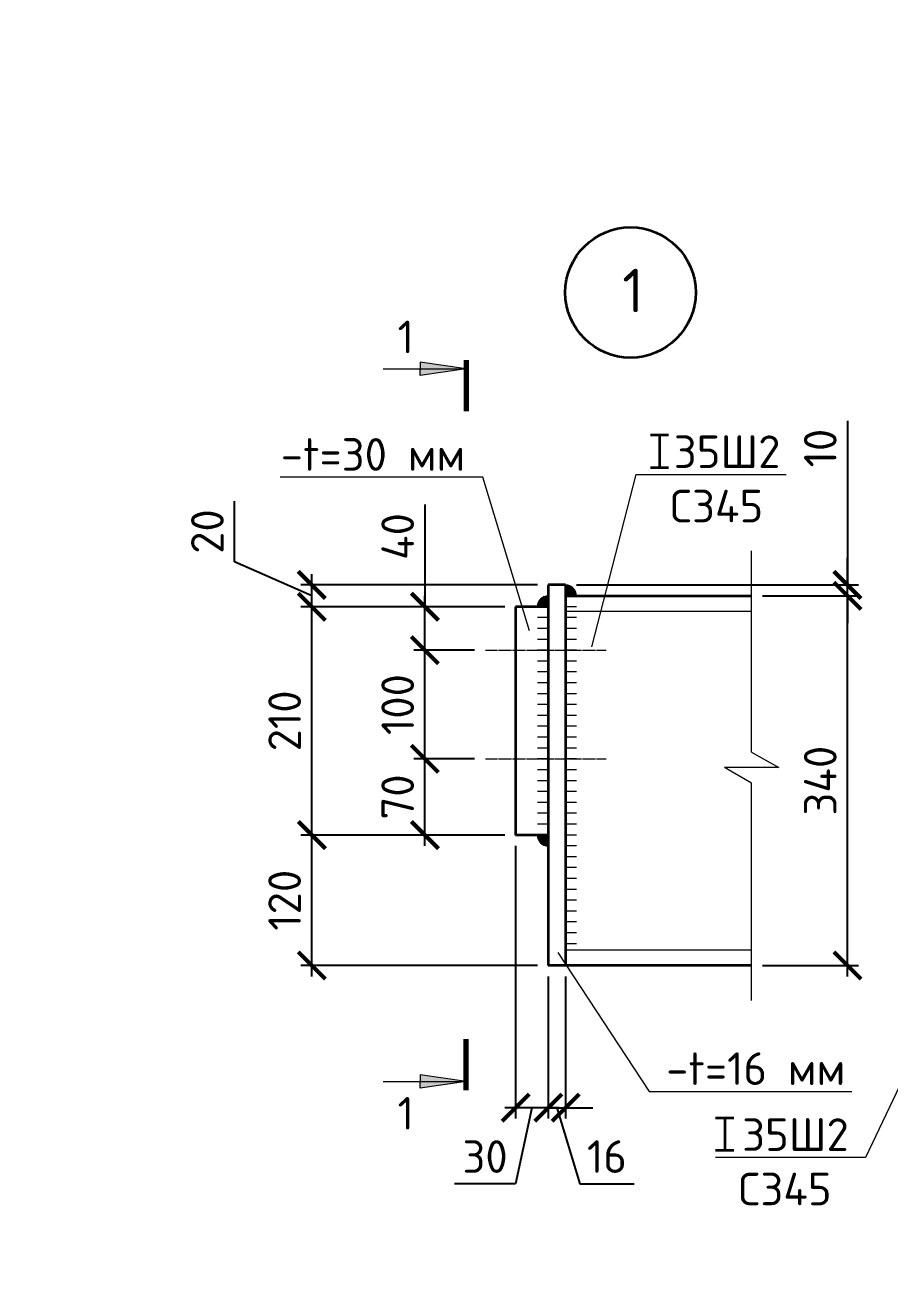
# Model space of a CAD drawing. Header units: millimetres. Extents: x -25910 to 49740, y -35080 to 0.
# Drawn here: x 15618 to 16413, y -12511 to -11366 of the extents above; entities that cross this region are included whole.
import ezdxf
from ezdxf import colors
from ezdxf.entities.mleader import LeaderData, LeaderLine
from ezdxf.math import Vec2, Vec3

# ---------------------------------------------------------------- set-up
doc = ezdxf.new("R2010")
doc.units = ezdxf.units.MM
doc.linetypes.add('JIS_08_11', pattern=[12.8, 11, -0.6, 0.6, -0.6])
for name, color, linetype, lineweight in [('НАДПИСИ', 11, 'Continuous', 13), ('ОСЕВАЯ', 50, 'JIS_08_11', 13), ('ОСНОВНАЯ', 213, 'Continuous', 35)]:
    doc.layers.add(name, color=color, linetype=linetype, lineweight=lineweight)
doc.styles.add('_ОСК', font='isocpeur.ttf', dxfattribs={"height": 3})
doc.styles.add('ОСК', font='isocpeur.ttf')
doc.dimstyles.new('_ОСК', dxfattribs={"dimscale": 25, "dimtxt": 3, "dimasz": 2.5, "dimexe": 1, "dimexo": 1, "dimgap": 1, "dimtad": 3, "dimdec": 0, "dimzin": 1, "dimdsep": 46, "dimtxsty": '_ОСК', "dimblk": 'ARCHTICK', "dimcen": 2, "dimdle": 1, "dimclrt": 256, "dimadec": 0, "dimazin": 0, "dimtfac": 1, "dimtdec": 0, "dimtmove": 1, "dimatfit": 3, "dimfxl": 1, "dimtvp": 2.25, "dimtfill": 1, "dimtolj": 1, "dimtzin": 1, "dimarcsym": 0})

# ---------------------------------------------------------------- blocks, each defined once
blk = doc.blocks.new('_None')
blk = doc.blocks.new('A$C6A7E4B16')
at = {"layer": 'ОСНОВНАЯ'}
for p, q in [((0, 30), (16.7, 30)), ((8.4, 30), (8.4, 0)), ((0, 0), (16.7, 0))]:
    blk.add_line(p, q, dxfattribs=at)
blk = doc.blocks.new('_ArchTick')
at = {"color": 0, "linetype": 'ByBlock', "const_width": 0.15}
blk.add_lwpolyline([(-0.5, -0.5), (0.5, 0.5)], dxfattribs=at)
blk = doc.blocks.new('*D480')
at = {"layer": 'Defpoints', "color": 0, "transparency": 16777216}
for p in [(16069.8, -12110.8), (16099.8, -12230.8), (16069.8, -12361.6)]:
    blk.add_point(p, dxfattribs=at)
at = {"layer": 'НАДПИСИ', "color": 0, "lineweight": -2, "transparency": 16777216}
for p, q in [((16069.8, -12120.8), (16069.8, -12371.6)), ((16099.8, -12240.8), (16099.8, -12371.6)), ((16109.8, -12361.6), (16059.8, -12361.6)), ((16084.8, -12361.6), (16069.7, -12431.6)), ((16069.7, -12431.6), (16013.7, -12431.6))]:
    blk.add_line(p, q, dxfattribs=at)
at = {"layer": 'НАДПИСИ', "color": 0, "lineweight": -2, "transparency": 16777216, "xscale": 25, "yscale": 25, "zscale": 25, "rotation": 180}
blk.add_blockref('_ArchTick', (16069.8, -12361.6), dxfattribs=at)
at = {"layer": 'НАДПИСИ', "color": 0, "lineweight": -2, "transparency": 16777216, "xscale": 25, "yscale": 25, "zscale": 25}
blk.add_blockref('_ArchTick', (16099.8, -12361.6), dxfattribs=at)
at = {"layer": 'НАДПИСИ', "transparency": 16777216, "insert": (16041.7, -12406.6), "char_height": 30, "attachment_point": 5, "style": '_ОСК', "bg_fill": 3, "box_fill_scale": 1.1, "bg_fill_color": 256, "bg_fill_true_color": 13158600, "bg_fill_transparency": 0}
blk.add_mtext('\\A1;30', dxfattribs=at)
blk = doc.blocks.new('*D481')
at = {"layer": 'Defpoints', "color": 0, "transparency": 16777216}
for p in [(16099.8, -12230.8), (16115.8, -12230.8), (16115.8, -12361.6)]:
    blk.add_point(p, dxfattribs=at)
at = {"layer": 'НАДПИСИ', "color": 0, "lineweight": -2, "transparency": 16777216}
for p, q in [((16099.8, -12240.8), (16099.8, -12371.6)), ((16115.8, -12240.8), (16115.8, -12371.6)), ((16099.8, -12361.6), (16074.8, -12361.6)), ((16099.8, -12361.6), (16115.8, -12361.6)), ((16099.8, -12361.6), (16115.8, -12361.6)), ((16107.8, -12361.6), (16128.8, -12431.6)), ((16115.8, -12361.6), (16140.8, -12361.6)), ((16128.8, -12431.6), (16178.8, -12431.6))]:
    blk.add_line(p, q, dxfattribs=at)
at = {"layer": 'НАДПИСИ', "color": 0, "lineweight": -2, "transparency": 16777216, "xscale": 25, "yscale": 25, "zscale": 25}
blk.add_blockref('_ArchTick', (16099.8, -12361.6), dxfattribs=at)
at = {"layer": 'НАДПИСИ', "color": 0, "lineweight": -2, "transparency": 16777216, "xscale": 25, "yscale": 25, "zscale": 25, "rotation": 180}
blk.add_blockref('_ArchTick', (16115.8, -12361.6), dxfattribs=at)
at = {"layer": 'НАДПИСИ', "transparency": 16777216, "insert": (16153.8, -12406.6), "char_height": 30, "attachment_point": 5, "style": '_ОСК', "bg_fill": 3, "box_fill_scale": 1.1, "bg_fill_color": 256, "bg_fill_true_color": 13158600, "bg_fill_transparency": 0}
blk.add_mtext('\\A1;16', dxfattribs=at)
blk = doc.blocks.new('*D482')
at = {"layer": 'Defpoints', "color": 0, "transparency": 16777216}
for p in [(16286.9, -11890.8), (16375.1, -11890.8), (16286.9, -12230.8)]:
    blk.add_point(p, dxfattribs=at)
at = {"layer": 'НАДПИСИ', "color": 0, "lineweight": -2, "transparency": 16777216}
for p, q in [((16375.1, -12240.8), (16375.1, -11880.8)), ((16296.9, -11890.8), (16385.1, -11890.8)), ((16296.9, -12230.8), (16385.1, -12230.8))]:
    blk.add_line(p, q, dxfattribs=at)
at = {"layer": 'НАДПИСИ', "color": 0, "lineweight": -2, "transparency": 16777216, "xscale": 25, "yscale": 25, "zscale": 25}
for p, rotation in [((16375.1, -11890.8), 90), ((16375.1, -12230.8), 270)]:
    blk.add_blockref('_ArchTick', p, dxfattribs=dict(at, rotation=rotation))
at = {"layer": 'НАДПИСИ', "transparency": 16777216, "insert": (16350.1, -12060.8), "char_height": 30, "attachment_point": 5, "rotation": 90, "style": '_ОСК', "bg_fill": 3, "box_fill_scale": 1.1, "bg_fill_color": 256, "bg_fill_true_color": 13158600, "bg_fill_transparency": 0}
blk.add_mtext('\\A1;340', dxfattribs=at)
blk = doc.blocks.new('*D483')
at = {"layer": 'Defpoints', "color": 0, "transparency": 16777216}
for p in [(16115.8, -11880.8), (16375.1, -11880.8), (16375.1, -11890.8)]:
    blk.add_point(p, dxfattribs=at)
at = {"layer": 'НАДПИСИ', "color": 0, "lineweight": -2, "transparency": 16777216}
for p, q in [((16375.1, -11729.9), (16375.1, -11880.8)), ((16375.1, -11880.8), (16375.1, -11855.8)), ((16125.8, -11880.8), (16385.1, -11880.8)), ((16375.1, -11890.8), (16375.1, -11880.8)), ((16375.1, -11890.8), (16375.1, -11880.8)), ((16375.1, -11890.8), (16375.1, -11915.8))]:
    blk.add_line(p, q, dxfattribs=at)
at = {"layer": 'НАДПИСИ', "color": 0, "lineweight": -2, "transparency": 16777216, "xscale": 25, "yscale": 25, "zscale": 25}
for p, rotation in [((16375.1, -11880.8), 270), ((16375.1, -11890.8), 90)]:
    blk.add_blockref('_ArchTick', p, dxfattribs=dict(at, rotation=rotation))
at = {"layer": 'НАДПИСИ', "transparency": 16777216, "insert": (16350.1, -11754.9), "char_height": 30, "attachment_point": 5, "rotation": 90, "style": '_ОСК', "bg_fill": 3, "box_fill_scale": 1.1, "bg_fill_color": 256, "bg_fill_true_color": 13158600, "bg_fill_transparency": 0}
blk.add_mtext('\\A1;10', dxfattribs=at)
blk = doc.blocks.new('*D484')
at = {"layer": 'Defpoints', "color": 0, "transparency": 16777216}
for p in [(15882.3, -11880.8), (16099.8, -11880.8), (16069.8, -11900.8)]:
    blk.add_point(p, dxfattribs=at)
at = {"layer": 'НАДПИСИ', "color": 0, "lineweight": -2, "transparency": 16777216}
for p, q in [((15811.2, -11859.6), (15811.2, -11803.6)), ((15882.3, -11890.8), (15811.2, -11859.6)), ((15882.3, -11910.8), (15882.3, -11870.8)), ((16089.8, -11880.8), (15872.3, -11880.8)), ((16059.8, -11900.8), (15872.3, -11900.8))]:
    blk.add_line(p, q, dxfattribs=at)
at = {"layer": 'НАДПИСИ', "color": 0, "lineweight": -2, "transparency": 16777216, "xscale": 25, "yscale": 25, "zscale": 25}
for p, rotation in [((15882.3, -11880.8), 90), ((15882.3, -11900.8), 270)]:
    blk.add_blockref('_ArchTick', p, dxfattribs=dict(at, rotation=rotation))
at = {"layer": 'НАДПИСИ', "transparency": 16777216, "insert": (15786.2, -11831.6), "char_height": 30, "attachment_point": 5, "rotation": 90, "style": '_ОСК', "bg_fill": 3, "box_fill_scale": 1.1, "bg_fill_color": 256, "bg_fill_true_color": 13158600, "bg_fill_transparency": 0}
blk.add_mtext('\\A1;20', dxfattribs=at)
blk = doc.blocks.new('*D485')
at = {"layer": 'Defpoints', "color": 0, "transparency": 16777216}
for p in [(15882.3, -11900.8), (16069.8, -11900.8), (16069.8, -12110.8)]:
    blk.add_point(p, dxfattribs=at)
at = {"layer": 'НАДПИСИ', "color": 0, "lineweight": -2, "transparency": 16777216}
for p, q in [((16059.8, -11900.8), (15872.3, -11900.8)), ((15882.3, -12120.8), (15882.3, -11890.8)), ((16059.8, -12110.8), (15872.3, -12110.8))]:
    blk.add_line(p, q, dxfattribs=at)
at = {"layer": 'НАДПИСИ', "color": 0, "lineweight": -2, "transparency": 16777216, "xscale": 25, "yscale": 25, "zscale": 25}
for p, rotation in [((15882.3, -11900.8), 90), ((15882.3, -12110.8), 270)]:
    blk.add_blockref('_ArchTick', p, dxfattribs=dict(at, rotation=rotation))
at = {"layer": 'НАДПИСИ', "transparency": 16777216, "insert": (15857.3, -12005.8), "char_height": 30, "attachment_point": 5, "rotation": 90, "style": '_ОСК', "bg_fill": 3, "box_fill_scale": 1.1, "bg_fill_color": 256, "bg_fill_true_color": 13158600, "bg_fill_transparency": 0}
blk.add_mtext('\\A1;210', dxfattribs=at)
blk = doc.blocks.new('*D497')
at = {"layer": 'Defpoints', "color": 0, "transparency": 16777216}
for p in [(15882.3, -12110.8), (16069.8, -12110.8), (16099.8, -12230.8)]:
    blk.add_point(p, dxfattribs=at)
at = {"layer": 'НАДПИСИ', "color": 0, "lineweight": -2, "transparency": 16777216}
for p, q in [((15882.3, -12240.8), (15882.3, -12100.8)), ((16059.8, -12110.8), (15872.3, -12110.8)), ((16089.8, -12230.8), (15872.3, -12230.8))]:
    blk.add_line(p, q, dxfattribs=at)
at = {"layer": 'НАДПИСИ', "color": 0, "lineweight": -2, "transparency": 16777216, "xscale": 25, "yscale": 25, "zscale": 25}
for p, rotation in [((15882.3, -12110.8), 90), ((15882.3, -12230.8), 270)]:
    blk.add_blockref('_ArchTick', p, dxfattribs=dict(at, rotation=rotation))
at = {"layer": 'НАДПИСИ', "transparency": 16777216, "insert": (15857.3, -12170.8), "char_height": 30, "attachment_point": 5, "rotation": 90, "style": '_ОСК', "bg_fill": 3, "box_fill_scale": 1.1, "bg_fill_color": 256, "bg_fill_true_color": 13158600, "bg_fill_transparency": 0}
blk.add_mtext('\\A1;120', dxfattribs=at)
blk = doc.blocks.new('*D435')
at = {"layer": 'Defpoints', "color": 0, "transparency": 16777216}
for p in [(15986.3, -11900.8), (16069.8, -11900.8), (16042, -11940.8)]:
    blk.add_point(p, dxfattribs=at)
at = {"layer": 'НАДПИСИ', "color": 0, "lineweight": -2, "transparency": 16777216}
for p, q in [((15986.3, -11806.7), (15986.3, -11900.8)), ((16059.8, -11900.8), (15976.3, -11900.8)), ((15986.3, -11950.8), (15986.3, -11890.8)), ((16032, -11940.8), (15976.3, -11940.8))]:
    blk.add_line(p, q, dxfattribs=at)
at = {"layer": 'НАДПИСИ', "color": 0, "lineweight": -2, "transparency": 16777216, "xscale": 25, "yscale": 25, "zscale": 25}
for p, rotation in [((15986.3, -11900.8), 90), ((15986.3, -11940.8), 270)]:
    blk.add_blockref('_ArchTick', p, dxfattribs=dict(at, rotation=rotation))
at = {"layer": 'НАДПИСИ', "transparency": 16777216, "insert": (15961.3, -11836.2), "char_height": 30, "attachment_point": 5, "rotation": 90, "style": '_ОСК', "bg_fill": 3, "box_fill_scale": 1.1, "bg_fill_color": 256, "bg_fill_true_color": 13158600, "bg_fill_transparency": 0}
blk.add_mtext('\\A1;40', dxfattribs=at)
blk = doc.blocks.new('*D436')
at = {"layer": 'Defpoints', "color": 0, "transparency": 16777216}
for p in [(15986.3, -11940.8), (16042, -11940.8), (16042, -12040.8)]:
    blk.add_point(p, dxfattribs=at)
at = {"layer": 'НАДПИСИ', "color": 0, "lineweight": -2, "transparency": 16777216}
for p, q in [((15986.3, -12050.8), (15986.3, -11930.8)), ((16032, -11940.8), (15976.3, -11940.8)), ((16032, -12040.8), (15976.3, -12040.8))]:
    blk.add_line(p, q, dxfattribs=at)
at = {"layer": 'НАДПИСИ', "transparency": 16777216, "insert": (15961.3, -11990.8), "char_height": 30, "attachment_point": 5, "rotation": 90, "style": '_ОСК', "bg_fill": 3, "box_fill_scale": 1.1, "bg_fill_color": 256, "bg_fill_true_color": 13158600, "bg_fill_transparency": 0}
blk.add_mtext('\\A1;100', dxfattribs=at)
at = {"layer": 'НАДПИСИ', "color": 0, "lineweight": -2, "transparency": 16777216, "xscale": 25, "yscale": 25, "zscale": 25}
for p, rotation in [((15986.3, -11940.8), 90), ((15986.3, -12040.8), 270)]:
    blk.add_blockref('_ArchTick', p, dxfattribs=dict(at, rotation=rotation))
blk = doc.blocks.new('*D437')
at = {"layer": 'Defpoints', "color": 0, "transparency": 16777216}
for p in [(15986.3, -12040.8), (16042, -12040.8), (16069.8, -12110.8)]:
    blk.add_point(p, dxfattribs=at)
at = {"layer": 'НАДПИСИ', "color": 0, "lineweight": -2, "transparency": 16777216}
for p, q in [((15986.3, -12120.8), (15986.3, -12030.8)), ((16032, -12040.8), (15976.3, -12040.8)), ((16059.8, -12110.8), (15976.3, -12110.8))]:
    blk.add_line(p, q, dxfattribs=at)
at = {"layer": 'НАДПИСИ', "transparency": 16777216, "insert": (15961.3, -12075.8), "char_height": 30, "attachment_point": 5, "rotation": 90, "style": '_ОСК', "bg_fill": 3, "box_fill_scale": 1.1, "bg_fill_color": 256, "bg_fill_true_color": 13158600, "bg_fill_transparency": 0}
blk.add_mtext('\\A1;70', dxfattribs=at)
at = {"layer": 'НАДПИСИ', "color": 0, "lineweight": -2, "transparency": 16777216, "xscale": 25, "yscale": 25, "zscale": 25}
for p, rotation in [((15986.3, -12040.8), 90), ((15986.3, -12110.8), 270)]:
    blk.add_blockref('_ArchTick', p, dxfattribs=dict(at, rotation=rotation))

msp = doc.modelspace()

# ---------------------------------------------------------------- hatches: boundary and pattern name
at = {"layer": 'НАДПИСИ'}
h = msp.add_hatch(color=256, dxfattribs=at)
h.paths.add_polyline_path([(16024.2, -11681.9), (15982, -11681.9), (15982, -11675.7)])
h.paths.add_polyline_path([(16024.2, -11681.9), (15982, -11688.1), (15982, -11681.9)])
h = msp.add_hatch(color=256, dxfattribs=at)
h.paths.add_polyline_path([(16024.2, -12337.6), (15982, -12337.6), (15982, -12343.8)])
h.paths.add_polyline_path([(16024.2, -12337.6), (15982, -12331.3), (15982, -12337.6)])

# ---------------------------------------------------------------- linework, layer by layer
at = {"color": 7, "lineweight": 70}
for p, q in [((16024.2, -11674), (16024.2, -11721)), ((16024.2, -12345.5), (16024.2, -12298.5))]:
    msp.add_line(p, q, dxfattribs=at)
at = {"layer": 'НАДПИСИ'}
for p, q in [((15947.9, -11681.9), (16024.2, -11681.9)), ((16024.2, -11681.9), (15982, -11675.7)), ((15982, -11675.7), (15982, -11681.9)), ((16024.2, -11681.9), (15982, -11688.1)), ((15982, -11688.1), (15982, -11681.9)), ((16286.9, -12034.5), (16286.9, -11849.5)), ((16115.8, -11904.8), (16286.9, -11904.8)), ((16099.8, -11920.8), (16089.8, -11920.8)), ((16099.8, -11930.8), (16089.8, -11930.8)), ((16125.8, -11930.8), (16115.8, -11930.8)), ((16099.8, -11940.8), (16089.8, -11940.8)), ((16125.8, -11940.8), (16115.8, -11940.8)), ((16099.8, -11950.8), (16089.8, -11950.8)), ((16125.8, -11950.8), (16115.8, -11950.8)), ((16099.8, -11960.8), (16089.8, -11960.8)), ((16125.8, -11960.8), (16115.8, -11960.8)), ((16099.8, -11970.8), (16089.8, -11970.8)), ((16099.8, -11980.8), (16089.8, -11980.8)), ((16125.8, -11970.8), (16115.8, -11970.8)), ((16125.8, -11980.8), (16115.8, -11980.8)), ((16099.8, -11990.8), (16089.8, -11990.8)), ((16125.8, -11990.8), (16115.8, -11990.8)), ((16099.8, -12000.8), (16089.8, -12000.8)), ((16125.8, -12000.8), (16115.8, -12000.8)), ((16099.8, -12010.8), (16089.8, -12010.8)), ((16125.8, -12010.8), (16115.8, -12010.8)), ((16099.8, -12020.8), (16089.8, -12020.8)), ((16125.8, -12020.8), (16115.8, -12020.8)), ((16099.8, -12030.8), (16089.8, -12030.8)), ((16125.8, -12030.8), (16115.8, -12030.8)), ((16286.9, -12034.5), (16311.9, -12048.8)), ((16099.8, -12040.8), (16089.8, -12040.8)), ((16125.8, -12040.8), (16115.8, -12040.8)), ((16311.9, -12048.8), (16261.9, -12048.8)), ((16286.9, -12063), (16261.9, -12048.8)), ((16099.8, -12050.8), (16089.8, -12050.8)), ((16099.8, -12060.8), (16089.8, -12060.8)), ((16125.8, -12050.8), (16115.8, -12050.8)), ((16125.8, -12060.8), (16115.8, -12060.8)), ((16099.8, -12070.8), (16089.8, -12070.8)), ((16125.8, -12070.8), (16115.8, -12070.8)), ((16286.9, -12263), (16286.9, -12063)), ((16099.8, -12080.8), (16089.8, -12080.8)), ((16125.8, -12080.8), (16115.8, -12080.8)), ((16099.8, -12090.8), (16089.8, -12090.8)), ((16125.8, -12090.8), (16115.8, -12090.8)), ((16099.8, -12100.8), (16089.8, -12100.8)), ((16125.8, -12100.8), (16115.8, -12100.8)), ((16286.9, -12216.8), (16115.8, -12216.8)), ((16024.2, -12337.6), (15982, -12331.3)), ((15982, -12331.3), (15982, -12337.6)), ((15947.9, -12337.6), (16024.2, -12337.6)), ((16024.2, -12337.6), (15982, -12343.8)), ((15982, -12343.8), (15982, -12337.6))]:
    msp.add_line(p, q, dxfattribs=at)
at = {"layer": 'ОСНОВНАЯ'}
for p, q in [((16099.8, -11880.8), (16099.8, -12230.8)), ((16099.8, -11880.8), (16099.8, -12230.8)), ((16115.8, -11880.8), (16099.8, -11880.8)), ((16099.8, -11880.8), (16099.8, -11900.8)), ((16115.8, -11880.8), (16115.8, -12230.8)), ((16115.8, -11880.8), (16115.8, -12230.8)), ((16069.8, -11900.8), (16069.8, -12110.8)), ((16069.8, -11900.8), (16069.8, -12110.8)), ((16099.8, -11900.8), (16069.8, -11900.8)), ((16115.8, -11890.8), (16286.9, -11890.8)), ((16099.8, -12110.8), (16069.8, -12110.8)), ((16286.9, -12230.8), (16099.8, -12230.8))]:
    msp.add_line(p, q, dxfattribs=at)
msp.add_circle((16175.5, -11611.7), 60, dxfattribs=at)

# ---------------------------------------------------------------- block references
for p in [(16193.8, -11772.6), (16253.8, -12400.8)]:
    msp.add_blockref('A$C6A7E4B16', p)

# ---------------------------------------------------------------- texts
at = {"layer": 'НАДПИСИ', "style": 'ОСК'}
for insert, char_height, width, attachment_point in [((16167.9, -11589.9), 40, 41.225, 1), ((15961.2, -11667.6), 30, 74.751, 7), ((15961.2, -12351.8), 30, 74.751, 1)]:
    msp.add_mtext('1', dxfattribs=dict(at, insert=insert, char_height=char_height, width=width, attachment_point=attachment_point))

# ---------------------------------------------------------------- leaders
at = {"layer": 'НАДПИСИ'}
ml = msp.add_multileader_mtext('Standard', dxfattribs=at)
ml.set_content(' 35Ш2\\PС345', color=256, style='ОСК')
ml.set_leader_properties(color=256, linetype='ByLayer', lineweight=-1)
ml.set_arrow_properties(name='NONE')
ml.build(insert=Vec2(0, 0))
ml.multileader.update_dxf_attribs({"has_dogleg": 0, "text_left_attachment_type": 6, "text_right_attachment_type": 6, "dogleg_length": 0, "arrow_head_size": 15, "scale": 10})
ctx = ml.context
ctx.base_point, ctx.scale, ctx.char_height, ctx.arrow_head_size, ctx.landing_gap_size, ctx.plane_origin = Vec3(16180.8, -11779.2), 10, 30, 15, 20, Vec3(16192.1, -12721.5)
ctx.left_attachment, ctx.right_attachment, ctx.text_align_type = 6, 6, 1
notes = []
notes.append((ctx, [(1, (1, 1, 0), (16180.8, -11779.2), (1, 0), 0, [(3, [(16139.9, -11937.8)], 0, [])])]))
ctx.mtext.insert, ctx.mtext.alignment, ctx.mtext.flow_direction = Vec3(16254.8, -11743.2), 2, 5
for ctx, leaders in notes:
    for number, flags, end, landing, length, lines in leaders:
        leader = LeaderData()
        leader.index, (leader.has_last_leader_line, leader.has_dogleg_vector, leader.attachment_direction) = number, flags
        leader.last_leader_point, leader.dogleg_vector, leader.dogleg_length = Vec3(end), Vec3(landing), length
        for number, points, colour, breaks in lines:
            line = LeaderLine()
            line.index, line.vertices, line.color, line.breaks = number, Vec3.list(points), colors.encode_raw_color(colour), breaks
            leader.lines.append(line)
        ctx.leaders.append(leader)

# ---------------------------------------------------------------- next in the draw order: dimensions: what is measured, and where the dimension line sits
for base, p1, p2, angle, picture, middle in [((15882.3, -11880.8), (16069.8, -11900.8), (16099.8, -11880.8), 90, '*D484', (15811.2, -11849.6)), ((16069.8, -12361.6), (16099.8, -12230.8), (16069.8, -12110.8), 180, '*D480', (16059.7, -12431.6))]:
    dim = msp.add_linear_dim(base=base, p1=p1, p2=p2, angle=angle, dimstyle='_ОСК', dxfattribs=at)
    dim.commit()
    dim.dimension.update_dxf_attribs({"geometry": picture, "text_midpoint": middle, "dimtype": 160})
dim = msp.add_linear_dim(base=(16375.1, -11890.8), p1=(16286.9, -12230.8), p2=(16286.9, -11890.8), angle=90, dimstyle='_ОСК', dxfattribs=at)
dim.commit()
dim.dimension.update_dxf_attribs({"geometry": '*D482', "text_midpoint": (16350.1, -12060.8)})

# ---------------------------------------------------------------- next in the draw order: hatches: boundary and pattern name
h = msp.add_hatch(color=256, dxfattribs=at)
h.dxf.hatch_style = 1
h.paths.add_polyline_path([(16099.8, -11890.8, 0.414214), (16089.8, -11900.8), (16099.8, -11900.8)])
h = msp.add_hatch(color=256, dxfattribs=at)
h.dxf.hatch_style = 1
h.paths.add_polyline_path([(16099.8, -12120.8, -0.414214), (16089.8, -12110.8), (16099.8, -12110.8)])

# ---------------------------------------------------------------- next in the draw order: linework, layer by layer
for p, q in [((16099.8, -11910.8), (16089.8, -11910.8)), ((16125.8, -12110.8), (16115.8, -12110.8)), ((16125.8, -12120.8), (16115.8, -12120.8)), ((16125.8, -12130.8), (16115.8, -12130.8)), ((16125.8, -12140.8), (16115.8, -12140.8)), ((16125.8, -12150.8), (16115.8, -12150.8)), ((16125.8, -12150.8), (16115.8, -12150.8)), ((16125.8, -12160.8), (16115.8, -12160.8)), ((16125.8, -12170.8), (16115.8, -12170.8)), ((16125.8, -12180.8), (16115.8, -12180.8)), ((16125.8, -12190.8), (16115.8, -12190.8)), ((16125.8, -12200.8), (16115.8, -12200.8)), ((16125.8, -12210.8), (16115.8, -12210.8))]:
    msp.add_line(p, q, dxfattribs=at)
for centre, start, end in [((16099.8, -11900.8), 90, 180), ((16099.8, -12110.8), 180, 270)]:
    msp.add_arc(centre, 10, start, end, dxfattribs=at)

# ---------------------------------------------------------------- next in the draw order: dimensions: what is measured, and where the dimension line sits
for base, p1, p2, picture, middle in [((16375.1, -11880.8), (16375.1, -11890.8), (16115.8, -11880.8), '*D483', (16380.1, -11754.9)), ((15882.3, -11900.8), (16069.8, -12110.8), (16069.8, -11900.8), '*D485', (15882.3, -12005.8))]:
    dim = msp.add_linear_dim(base=base, p1=p1, p2=p2, angle=90, dimstyle='_ОСК', dxfattribs=at)
    dim.commit()
    dim.dimension.update_dxf_attribs({"geometry": picture, "text_midpoint": middle, "dimtype": 160})
dim = msp.add_linear_dim(base=(16115.8, -12361.6), p1=(16099.8, -12230.8), p2=(16115.8, -12230.8), dimstyle='_ОСК', dxfattribs=at)
dim.commit()
dim.dimension.update_dxf_attribs({"geometry": '*D481', "text_midpoint": (16138.8, -12406.6)})

# ---------------------------------------------------------------- next in the draw order: leaders
ml = msp.add_multileader_mtext('Standard', dxfattribs=at)
ml.set_content(' 35Ш2\\PС345', color=256, style='ОСК')
ml.set_leader_properties(color=256, linetype='ByLayer', lineweight=-1)
ml.set_arrow_properties(name='NONE')
ml.build(insert=Vec2(0, 0))
ml.multileader.update_dxf_attribs({"has_dogleg": 0, "text_left_attachment_type": 6, "text_right_attachment_type": 6, "dogleg_length": 0, "arrow_head_size": 15, "scale": 10})
ctx = ml.context
ctx.base_point, ctx.scale, ctx.char_height, ctx.arrow_head_size, ctx.landing_gap_size, ctx.plane_origin = Vec3(16243.7, -12407.4), 10, 30, 15, 20, Vec3(16252.1, -13349.7)
ctx.left_attachment, ctx.right_attachment, ctx.text_align_type = 6, 6, 1
notes = []
notes.append((ctx, [(0, (1, 1, 0), (16391.7, -12407.4), (-1, 0), 0, [(3, [(16475.6, -12230.8)], 0, [])])]))
ctx.mtext.insert, ctx.mtext.alignment, ctx.mtext.flow_direction = Vec3(16317.7, -12371.4), 2, 5
for ctx, leaders in notes:
    for number, flags, end, landing, length, lines in leaders:
        leader = LeaderData()
        leader.index, (leader.has_last_leader_line, leader.has_dogleg_vector, leader.attachment_direction) = number, flags
        leader.last_leader_point, leader.dogleg_vector, leader.dogleg_length = Vec3(end), Vec3(landing), length
        for number, points, colour, breaks in lines:
            line = LeaderLine()
            line.index, line.vertices, line.color, line.breaks = number, Vec3.list(points), colors.encode_raw_color(colour), breaks
            leader.lines.append(line)
        ctx.leaders.append(leader)

# ---------------------------------------------------------------- next in the draw order: hatches: boundary and pattern name
h = msp.add_hatch(color=256, dxfattribs=at)
h.dxf.hatch_style = 1
h.paths.add_polyline_path([(16115.8, -11880.8, -0.414214), (16125.8, -11890.8), (16115.8, -11890.8)])

# ---------------------------------------------------------------- next in the draw order: linework, layer by layer
for p, q in [((16125.8, -11890.8), (16115.8, -11890.8)), ((16125.8, -11900.8), (16115.8, -11900.8)), ((16125.8, -11910.8), (16115.8, -11910.8)), ((16125.8, -11920.8), (16115.8, -11920.8))]:
    msp.add_line(p, q, dxfattribs=at)
msp.add_arc((16115.8, -11890.8), 10, 0, 90, dxfattribs=at)
at = {"layer": 'ОСЕВАЯ', "linetype": 'JIS_08_11'}
for p, q in [((16042, -11940.8), (16153.1, -11940.8)), ((16042, -12040.8), (16153.1, -12040.8))]:
    msp.add_line(p, q, dxfattribs=at)

# ---------------------------------------------------------------- next in the draw order: dimensions: what is measured, and where the dimension line sits
at = {"layer": 'НАДПИСИ'}
dim = msp.add_linear_dim(base=(15882.3, -12110.8), p1=(16099.8, -12230.8), p2=(16069.8, -12110.8), angle=90, dimstyle='_ОСК', dxfattribs=at)
dim.commit()
dim.dimension.update_dxf_attribs({"geometry": '*D497', "text_midpoint": (15882.3, -12170.8), "dimtype": 160})

# ---------------------------------------------------------------- next in the draw order: leaders
ml = msp.add_multileader_mtext('Standard', dxfattribs=at)
ml.set_content('-t=30 мм', color=256, style='ОСК')
ml.set_leader_properties(color=256, linetype='ByLayer', lineweight=-1)
ml.set_arrow_properties(name='NONE')
ml.build(insert=Vec2(0, 0))
ml.multileader.update_dxf_attribs({"has_dogleg": 0, "text_left_attachment_type": 6, "text_right_attachment_type": 6, "dogleg_length": 0, "arrow_head_size": 15, "scale": 10})
ctx = ml.context
ctx.base_point, ctx.scale, ctx.char_height, ctx.arrow_head_size, ctx.landing_gap_size, ctx.plane_origin = Vec3(15837.6, -11781.7), 10, 30, 15, 20, Vec3(15874.8, -12723.9)
ctx.left_attachment, ctx.right_attachment, ctx.text_align_type = 6, 6, 1
notes = []
notes.append((ctx, [(0, (1, 1, 0), (16039.6, -11781.7), (-1, 0), 0, [(3, [(16082.6, -11922.9)], 0, [])])]))
ctx.mtext.insert, ctx.mtext.alignment, ctx.mtext.flow_direction = Vec3(15938.6, -11745.7), 2, 5
ml = msp.add_multileader_mtext('Standard', dxfattribs=at)
ml.set_content('-t=16 мм', color=256, style='ОСК')
ml.set_leader_properties(color=256, linetype='ByLayer', lineweight=-1)
ml.set_arrow_properties(name='NONE')
ml.build(insert=Vec2(0, 0))
ml.multileader.update_dxf_attribs({"has_dogleg": 0, "text_left_attachment_type": 6, "text_right_attachment_type": 6, "dogleg_length": 0, "arrow_head_size": 15, "scale": 10})
ctx = ml.context
ctx.base_point, ctx.scale, ctx.char_height, ctx.arrow_head_size, ctx.landing_gap_size, ctx.plane_origin = Vec3(16192.7, -12346.7), 10, 30, 15, 20, Vec3(16180, -13244)
ctx.left_attachment, ctx.right_attachment, ctx.text_align_type = 6, 6, 1
notes.append((ctx, [(1, (1, 1, 0), (16192.7, -12346.7), (1, 0), 0, [(3, [(16108.5, -12219)], 0, [])])]))
ctx.mtext.insert, ctx.mtext.alignment, ctx.mtext.flow_direction = Vec3(16290.7, -12310.7), 2, 5
for ctx, leaders in notes:
    for number, flags, end, landing, length, lines in leaders:
        leader = LeaderData()
        leader.index, (leader.has_last_leader_line, leader.has_dogleg_vector, leader.attachment_direction) = number, flags
        leader.last_leader_point, leader.dogleg_vector, leader.dogleg_length = Vec3(end), Vec3(landing), length
        for number, points, colour, breaks in lines:
            line = LeaderLine()
            line.index, line.vertices, line.color, line.breaks = number, Vec3.list(points), colors.encode_raw_color(colour), breaks
            leader.lines.append(line)
        ctx.leaders.append(leader)

# ---------------------------------------------------------------- next in the draw order: dimensions: what is measured, and where the dimension line sits
dim = msp.add_linear_dim(base=(15986.3, -11900.8), p1=(16042, -11940.8), p2=(16069.8, -11900.8), angle=90, dimstyle='_ОСК', dxfattribs=at)
dim.commit()
dim.dimension.update_dxf_attribs({"geometry": '*D435', "text_midpoint": (15982.8, -11836.2), "dimtype": 160})

# ---------------------------------------------------------------- next in the draw order: dimensions: what is measured, and where the dimension line sits
dim = msp.add_linear_dim(base=(15986.3, -11940.8), p1=(16042, -12040.8), p2=(16042, -11940.8), angle=90, dimstyle='_ОСК', dxfattribs=at)
dim.commit()
dim.dimension.update_dxf_attribs({"geometry": '*D436', "text_midpoint": (15986.3, -11990.8), "dimtype": 160})

# ---------------------------------------------------------------- next in the draw order: dimensions: what is measured, and where the dimension line sits
dim = msp.add_linear_dim(base=(15986.3, -12040.8), p1=(16069.8, -12110.8), p2=(16042, -12040.8), angle=90, dimstyle='_ОСК', dxfattribs=at)
dim.commit()
dim.dimension.update_dxf_attribs({"geometry": '*D437', "text_midpoint": (15986.3, -12075.8), "dimtype": 160})

# ---------------------------------------------------------------- next in the draw order: leaders
ml = msp.add_multileader_mtext('Standard', dxfattribs=at)
ml.set_content('{\\H0.6x;1*\\P\\pxqc;зеркально}', color=256, style='ОСК')
ml.set_leader_properties(color=256, linetype='ByLayer', lineweight=-1)
ml.set_arrow_properties(name='NONE')
ml.build(insert=Vec2(0, 0))
ml.multileader.update_dxf_attribs({"has_dogleg": 0, "text_left_attachment_type": 6, "text_right_attachment_type": 6, "dogleg_length": 0, "arrow_head_size": 75, "scale": 50})
ctx = ml.context
ctx.base_point, ctx.scale, ctx.char_height, ctx.arrow_head_size, ctx.landing_gap_size, ctx.plane_origin = Vec3(8971.5, -11660.6), 50, 250, 75, 100, Vec3(13623.3, -13078.6)
ctx.left_attachment, ctx.right_attachment, ctx.text_align_type = 6, 6, 1
notes = []
notes.append((ctx, [(1, (1, 1, 0), (8971.5, -11660.6), (1, 0), 0, [(2, [(8704.5, -12181)], 0, [])])]))
ctx.mtext.insert, ctx.mtext.width, ctx.mtext.defined_height, ctx.mtext.alignment, ctx.mtext.flow_direction = Vec3(9532.8, -11365.6), 1412.849, 273.1, 2, 5
ml = msp.add_multileader_mtext('Standard', dxfattribs=at)
ml.set_content(' {\\H0.6x;2}', color=256, style='ОСК')
ml.set_leader_properties(color=256, linetype='ByLayer', lineweight=-1)
ml.set_arrow_properties(name='NONE')
ml.build(insert=Vec2(0, 0))
ml.multileader.update_dxf_attribs({"has_dogleg": 0, "text_left_attachment_type": 6, "text_right_attachment_type": 6, "dogleg_length": 0, "arrow_head_size": 75, "scale": 50})
ctx = ml.context
ctx.base_point, ctx.scale, ctx.char_height, ctx.arrow_head_size, ctx.landing_gap_size, ctx.plane_origin = Vec3(4223.8, -11691.1), 50, 250, 75, 100, Vec3(-152.5, -12892)
ctx.left_attachment, ctx.right_attachment, ctx.text_align_type = 6, 6, 1
notes.append((ctx, [(0, (1, 1, 0), (4663.8, -11691.1), (-1, 0), 0, [(2, [(4816.8, -12026.6)], 0, [])])]))
ctx.mtext.insert, ctx.mtext.width, ctx.mtext.defined_height, ctx.mtext.alignment, ctx.mtext.flow_direction = Vec3(4443.8, -11411.1), 814.469, 273.1, 2, 5
ml = msp.add_multileader_mtext('Standard', dxfattribs=at)
ml.set_content(' {\\H0.6x;1}', color=256, style='ОСК')
ml.set_leader_properties(color=256, linetype='ByLayer', lineweight=-1)
ml.set_arrow_properties(name='NONE')
ml.build(insert=Vec2(0, 0))
ml.multileader.update_dxf_attribs({"has_dogleg": 0, "text_left_attachment_type": 6, "text_right_attachment_type": 6, "dogleg_length": 0, "arrow_head_size": 75, "scale": 50})
ctx = ml.context
ctx.base_point, ctx.scale, ctx.char_height, ctx.arrow_head_size, ctx.landing_gap_size, ctx.plane_origin = Vec3(851.3, -12010), 50, 250, 75, 100, Vec3(-3467.1, -13078.6)
ctx.left_attachment, ctx.right_attachment, ctx.text_align_type = 6, 6, 1
notes.append((ctx, [(0, (1, 1, 0), (1261.3, -12010), (-1, 0), 0, [(2, [(1421.2, -12214.9)], 0, [])])]))
ctx.mtext.insert, ctx.mtext.width, ctx.mtext.defined_height, ctx.mtext.alignment, ctx.mtext.flow_direction = Vec3(1056.3, -11730), 814.469, 273.1, 2, 5
for ctx, leaders in notes:
    for number, flags, end, landing, length, lines in leaders:
        leader = LeaderData()
        leader.index, (leader.has_last_leader_line, leader.has_dogleg_vector, leader.attachment_direction) = number, flags
        leader.last_leader_point, leader.dogleg_vector, leader.dogleg_length = Vec3(end), Vec3(landing), length
        for number, points, colour, breaks in lines:
            line = LeaderLine()
            line.index, line.vertices, line.color, line.breaks = number, Vec3.list(points), colors.encode_raw_color(colour), breaks
            leader.lines.append(line)
        ctx.leaders.append(leader)

doc.saveas('drawing.dxf')
